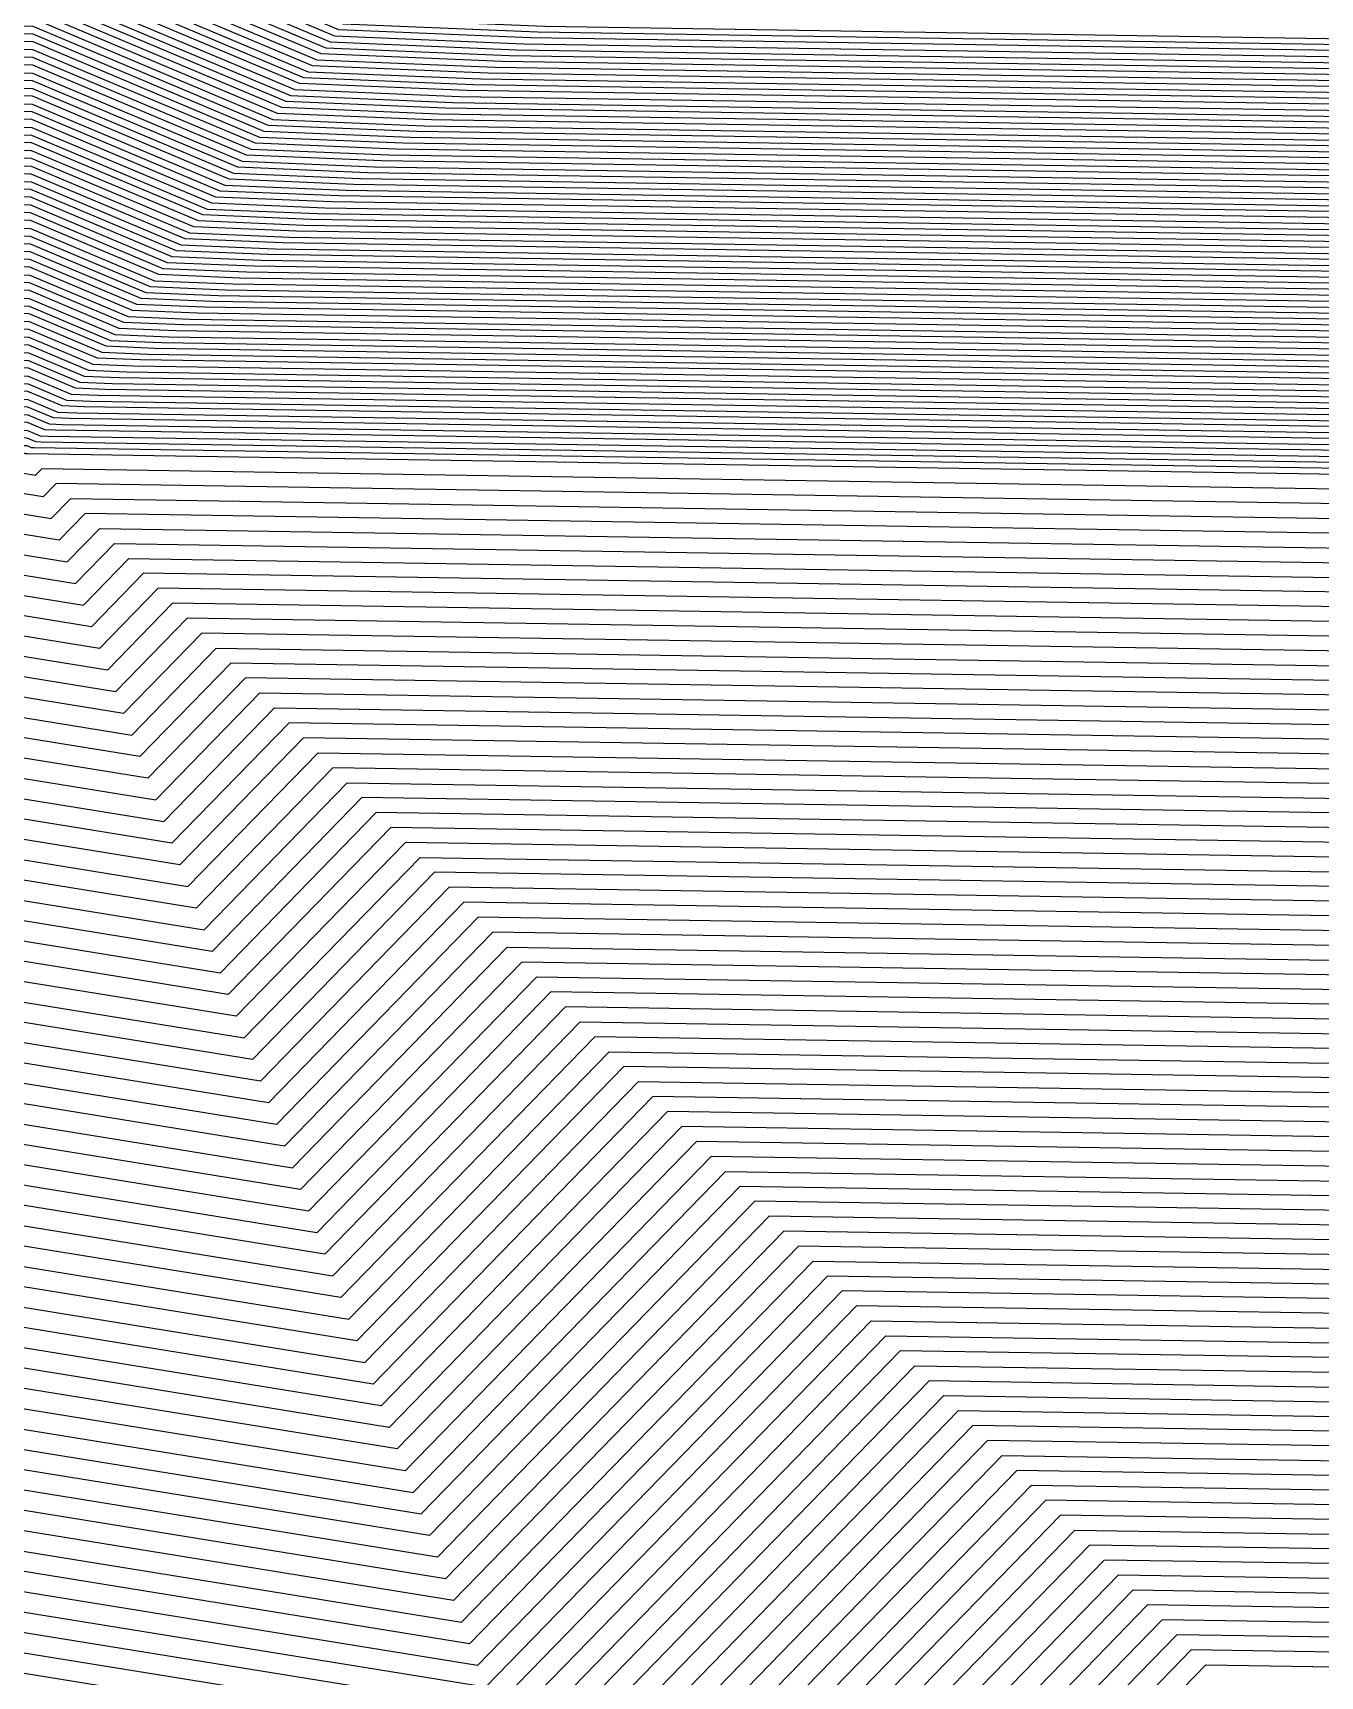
# Model space of a CAD drawing. Extents: x 7084 to 11035, y 13750 to 16729.
# Drawn here: x 9181.8 to 9275.7, y 14564 to 14683.7 of the extents above; entities that cross this region are included whole.
import ezdxf

# ---------------------------------------------------------------- set-up
doc = ezdxf.new("R2010")
doc.units = 0
doc.layers.add('Default', color=7, linetype='Continuous')

msp = doc.modelspace()

# ---------------------------------------------------------------- linework, layer by layer
at = {"layer": 'Default'}
for points in [[(9675.85, 14629.89), (9497.41, 14569.78), (9258.86, 14573.54), (9224.23, 14537.97), (9100.3, 14558.03), (9092.1, 14618.22), (8902.39, 14650.16), (8759.63, 14653.91), (8643.18, 14653.91), (8573.68, 14676.45), (8467.97, 14718.4), (8449.19, 14776.63), (8483, 14891.21), (8469.85, 15015.18), (8428.84, 15128.27), (8436.36, 15222.18), (8516.55, 15264.14), (8528.58, 15263.42), (8581.17, 15372.36), (8613.88, 15377.39), (8658.96, 15441.25), (8683.28, 15429.51), (8746.93, 15412.92), (8815.2, 15455.59)], [(9679.71, 14652.6), (9491.44, 14589.18), (9239.77, 14593.14), (9213.68, 14566.35), (9120.3, 14581.46), (9114.12, 14626.81), (8913.97, 14660.5), (8763.36, 14664.47), (8640.49, 14664.47), (8567.17, 14688.25), (8487.53, 14719.85), (8467.71, 14781.29), (8503.38, 14902.17), (8489.51, 15032.97), (8458.61, 15118.17), (8466.54, 15217.26), (8526.96, 15248.86), (8536.02, 15248.32), (8591.51, 15363.26), (8616.15, 15367.05), (8663.71, 15434.43), (8682.04, 15425.58), (8749.19, 15408.07), (8821.22, 15453.09)], [(9680.35, 14656.38), (9490.45, 14592.41), (9236.58, 14596.41), (9211.92, 14571.08), (9123.64, 14585.37), (9117.79, 14628.25), (8915.9, 14662.23), (8763.98, 14666.23), (8640.05, 14666.23), (8566.09, 14690.21), (8490.79, 14720.1), (8470.8, 14782.06), (8506.78, 14904), (8492.79, 15035.93), (8463.58, 15116.49), (8471.57, 15216.43), (8528.69, 15246.32), (8537.26, 15245.81), (8593.23, 15361.74), (8616.53, 15365.33), (8664.51, 15433.29), (8681.83, 15424.93), (8749.57, 15407.27), (8822.23, 15452.68)], [(9684.64, 14681.62), (9483.83, 14613.97), (9215.37, 14618.2), (9200.19, 14602.61), (9145.86, 14611.4), (9142.27, 14637.79), (8928.77, 14673.72), (8768.12, 14677.95), (8637.06, 14677.95), (8558.85, 14703.32), (8512.51, 14721.71), (8491.38, 14787.24), (8529.43, 14916.18), (8514.63, 15055.69), (8496.65, 15105.27), (8505.11, 15210.96), (8540.26, 15229.35), (8545.53, 15229.03), (8604.72, 15351.63), (8619.06, 15353.84), (8669.79, 15425.71), (8680.45, 15420.56), (8752.08, 15401.89), (8828.92, 15449.91)], [(9688.5, 14704.33), (9477.86, 14633.37), (9196.28, 14637.81), (9189.64, 14630.99), (9165.87, 14634.84), (9164.3, 14646.38), (8940.36, 14684.07), (8771.85, 14688.51), (8634.38, 14688.51), (8552.34, 14715.11), (8532.07, 14723.16), (8509.9, 14791.89), (8549.81, 14927.14), (8534.29, 15073.48), (8526.42, 15095.17), (8535.29, 15206.03), (8550.67, 15214.07), (8552.98, 15213.94), (8615.06, 15342.54), (8621.33, 15343.5), (8674.55, 15418.89), (8679.21, 15416.63), (8754.34, 15397.04), (8834.94, 15447.42)], [(9675.63, 14628.62), (9497.74, 14568.7), (9259.92, 14572.45), (9224.82, 14536.39), (9099.19, 14556.73), (9090.87, 14617.75), (8901.74, 14649.58), (8759.43, 14653.33), (8643.33, 14653.33), (8574.04, 14675.8), (8466.89, 14718.32), (8448.16, 14776.37), (8481.87, 14890.6), (8468.76, 15014.19), (8427.19, 15128.83), (8434.68, 15222.46), (8515.97, 15264.98), (8528.16, 15264.26), (8580.6, 15372.86), (8613.75, 15377.97), (8658.69, 15441.63), (8683.35, 15429.73), (8746.8, 15413.19)], [(9681.85, 14665.21), (9488.13, 14599.96), (9229.16, 14604.04), (9207.81, 14582.11), (9131.42, 14594.48), (9126.36, 14631.59), (8920.41, 14666.25), (8765.43, 14670.33), (8639, 14670.33), (8563.55, 14694.8), (8498.39, 14720.66), (8478, 14783.87), (8514.7, 14908.26), (8500.43, 15042.85), (8475.15, 15112.56), (8483.31, 15214.52), (8532.74, 15240.38), (8540.16, 15239.93), (8597.25, 15358.21), (8617.41, 15361.31), (8666.35, 15430.64)], [(9683.57, 14675.31), (9485.48, 14608.58), (9220.67, 14612.75), (9203.12, 14594.73), (9140.31, 14604.9), (9136.15, 14635.4), (8925.55, 14670.85), (8767.09, 14675.02), (8637.81, 14675.02), (8560.66, 14700.04), (8507.08, 14721.31), (8486.23, 14785.94), (8523.76, 14913.14), (8509.17, 15050.75), (8488.38, 15108.07), (8496.72, 15212.33), (8537.37, 15233.59), (8543.47, 15233.23), (8601.85, 15354.16), (8618.43, 15356.71), (8668.47, 15427.61), (8680.8, 15421.66), (8751.45, 15403.23)], [(9674.56, 14622.31), (9499.39, 14563.31), (9265.22, 14567), (9227.75, 14528.51), (9093.63, 14550.22), (9084.75, 14615.36), (8898.52, 14646.71), (8758.39, 14650.39), (8644.07, 14650.39), (8575.85, 14672.52), (8461.45, 14717.92), (8443.02, 14775.08), (8476.2, 14887.56), (8463.3, 15009.25), (8418.92, 15131.63), (8426.3, 15223.83), (8513.08, 15269.23), (8526.1, 15268.45), (8577.72, 15375.39), (8613.12, 15380.84)], [(9679.28, 14650.07), (9492.11, 14587.03), (9241.89, 14590.97), (9214.85, 14563.19), (9118.08, 14578.86), (9111.68, 14625.86), (8912.68, 14659.35), (8762.95, 14663.29), (8640.79, 14663.29), (8567.89, 14686.94), (8485.35, 14719.69), (8465.65, 14780.77), (8501.12, 14900.95), (8487.33, 15030.99), (8455.31, 15119.29), (8463.19, 15217.8), (8525.8, 15250.56), (8535.19, 15250), (8590.36, 15364.27)], [(9685.5, 14686.66), (9482.5, 14618.28), (9211.13, 14622.56), (9197.85, 14608.92), (9150.31, 14616.61), (9147.16, 14639.7), (8931.35, 14676.02), (8768.95, 14680.3), (8636.47, 14680.3), (8557.41, 14705.94), (8516.86, 14722.03), (8495.49, 14788.27), (8533.95, 14918.62), (8519, 15059.65), (8503.27, 15103.02), (8511.82, 15209.86), (8542.57, 15225.95), (8547.19, 15225.68), (8607.02, 15349.61)], [(8607.59, 15349.11), (8547.6, 15224.84), (8543.15, 15225.11), (8513.49, 15209.59), (8504.92, 15102.46), (8520.09, 15060.63), (8535.09, 14919.23), (8496.52, 14788.53), (8517.95, 14722.11), (8557.04, 14706.59), (8636.32, 14680.88), (8769.16, 14680.88), (8931.99, 14676.6), (9148.39, 14640.18), (9151.42, 14617.91), (9197.26, 14610.49), (9210.07, 14623.65), (9482.17, 14619.36), (9685.71, 14687.92)], [(9686.14, 14690.45), (9481.51, 14621.52), (9207.95, 14625.83), (9196.09, 14613.65), (9153.64, 14620.52), (9150.83, 14641.13), (8933.28, 14677.75), (8769.57, 14682.06), (8636.02, 14682.06), (8556.32, 14707.91), (8520.12, 14722.27), (8498.58, 14789.05), (8537.35, 14920.44), (8522.27, 15062.61), (8508.23, 15101.34), (8516.85, 15209.04), (8544.31, 15223.41), (8548.43, 15223.16), (8608.74, 15348.1)], [(8610.46, 15346.58), (8549.67, 15220.65), (8546.04, 15220.86), (8521.88, 15208.22), (8513.19, 15099.66), (8525.55, 15065.57), (8540.75, 14922.27), (8501.67, 14789.82), (8523.38, 14722.51), (8555.24, 14709.87), (8635.57, 14683.82), (8770.19, 14683.82), (8935.21, 14679.47), (9154.51, 14642.56), (9156.98, 14624.42), (9194.33, 14618.37), (9204.76, 14629.09)], [(9687, 14695.49), (9480.18, 14625.83), (9203.7, 14630.18), (9193.74, 14619.95), (9158.09, 14625.72), (9155.73, 14643.04), (8935.85, 14680.05), (8770.4, 14684.4), (8635.42, 14684.4), (8554.87, 14710.53), (8524.47, 14722.59), (8502.69, 14790.08), (8541.88, 14922.88), (8526.64, 15066.56), (8514.85, 15099.1), (8523.55, 15207.95), (8546.62, 15220.01), (8550.08, 15219.81), (8611.04, 15346.07)], [(8611.61, 15345.57), (8550.5, 15218.97), (8547.2, 15219.17), (8525.23, 15207.67), (8516.5, 15098.53), (8527.73, 15067.55), (8543.01, 14923.49), (8503.72, 14790.34), (8525.55, 14722.68), (8554.51, 14711.18), (8635.27, 14684.99), (8770.61, 14684.99), (8936.5, 14680.62), (9156.95, 14643.52), (9159.2, 14627.03), (9193.15, 14621.53), (9202.64, 14631.27), (9479.85, 14626.91), (9687.21, 14696.76)], [(9687.64, 14699.28), (9479.19, 14629.06), (9200.52, 14633.45), (9191.98, 14624.68), (9161.42, 14629.63), (9159.4, 14644.47), (8937.78, 14681.77), (8771.02, 14686.16), (8634.98, 14686.16), (8553.79, 14712.49), (8527.72, 14722.84), (8505.78, 14790.86), (8545.28, 14924.71), (8529.92, 15069.53), (8519.81, 15097.41), (8528.58, 15207.12), (8548.36, 15217.47), (8551.32, 15217.29), (8612.76, 15344.56)], [(8613.34, 15344.05), (8551.74, 15216.45), (8548.94, 15216.62), (8530.26, 15206.85), (8521.46, 15096.85), (8531.01, 15070.52), (8546.41, 14925.32), (8506.81, 14791.12), (8528.81, 14722.92), (8553.43, 14713.15), (8634.83, 14686.75), (8771.23, 14686.75), (8938.43, 14682.35), (9160.62, 14644.95), (9162.53, 14630.93), (9191.4, 14626.26), (9199.46, 14634.54), (9478.86, 14630.14), (9687.86, 14700.54)], [(8613.91, 15343.55), (8552.15, 15215.61), (8549.51, 15215.77), (8531.94, 15206.58), (8523.11, 15096.29), (8532.1, 15071.5), (8547.54, 14925.93), (8507.84, 14791.38), (8529.9, 14723), (8553.07, 14713.8), (8634.68, 14687.33), (8771.43, 14687.33), (8939.07, 14682.92), (9161.85, 14645.43), (9163.65, 14632.23), (9190.81, 14627.83), (9198.4, 14635.63), (9478.53, 14631.22), (9688.07, 14701.8)], [(9688.93, 14706.85), (9477.2, 14635.53), (9194.16, 14639.99), (9188.46, 14634.14), (9168.09, 14637.44), (9166.74, 14647.33), (8941.64, 14685.22), (8772.26, 14689.68), (8634.08, 14689.68), (8551.62, 14716.42), (8534.24, 14723.32), (8511.96, 14792.41), (8552.07, 14928.36), (8536.47, 15075.46), (8529.73, 15094.05), (8538.65, 15205.48), (8551.83, 15212.38), (8553.8, 15212.26), (8616.21, 15341.52)], [(9689.79, 14711.9), (9475.88, 14639.84), (9189.91, 14644.35), (9186.12, 14640.45), (9172.54, 14642.65), (9171.64, 14649.24), (8944.22, 14687.52), (8773.09, 14692.02), (8633.49, 14692.02), (8550.17, 14719.05), (8538.59, 14723.64), (8516.07, 14793.44), (8556.6, 14930.8), (8540.84, 15079.41), (8536.35, 15091.8), (8545.35, 15204.39), (8554.14, 15208.98), (8555.46, 15208.91), (8618.51, 15339.5)], [(8619.08, 15339), (8555.87, 15208.07), (8554.72, 15208.14), (8547.03, 15204.11), (8538, 15091.24), (8541.93, 15080.4), (8557.73, 14931.41), (8517.1, 14793.7), (8539.67, 14723.72), (8549.81, 14719.7), (8633.34, 14692.61), (8773.3, 14692.61), (8944.86, 14688.1), (9172.86, 14649.72), (9173.65, 14643.95), (9185.53, 14642.02), (9188.85, 14645.43)], [(8619.66, 15338.49), (8556.29, 15207.23), (8555.3, 15207.29), (8548.71, 15203.84), (8539.65, 15090.68), (8543.02, 15081.39), (8558.87, 14932.02), (8518.13, 14793.96), (8540.76, 14723.8), (8549.45, 14720.36), (8633.19, 14693.2), (8773.5, 14693.2), (8945.5, 14688.67), (9174.09, 14650.2), (9174.76, 14645.25), (9184.95, 14643.6), (9187.79, 14646.52), (9475.22, 14642), (9690.22, 14714.42)], [(8620.23, 15337.99), (8556.7, 15206.39), (8555.88, 15206.44), (8550.38, 15203.57), (8541.31, 15090.12), (8544.12, 15082.37), (8560, 14932.62), (8519.16, 14794.22), (8541.85, 14723.88), (8549.09, 14721.01), (8633.04, 14693.78), (8773.71, 14693.78), (8946.15, 14689.25), (9175.31, 14650.67), (9175.87, 14646.55), (9184.36, 14645.18)], [(9690.65, 14716.94), (9474.55, 14644.15), (9185.67, 14648.7), (9183.77, 14646.75), (9176.98, 14647.85), (9176.53, 14651.15), (8946.79, 14689.82), (8773.92, 14694.37), (8632.89, 14694.37), (8548.73, 14721.67), (8542.93, 14723.97), (8520.19, 14794.48), (8561.13, 14933.23), (8545.21, 15083.36), (8542.96, 15089.56), (8552.06, 15203.29), (8556.45, 15205.59), (8557.11, 15205.55), (8620.8, 15337.48)], [(8621.38, 15336.98), (8557.53, 15204.71), (8557.03, 15204.74), (8553.74, 15203.02), (8544.62, 15089), (8546.3, 15084.35), (8562.26, 14933.84), (8521.22, 14794.74), (8544.02, 14724.05), (8548.36, 14722.32), (8632.74, 14694.96), (8774.12, 14694.96), (8947.44, 14690.4), (9177.76, 14651.63), (9178.09, 14649.16), (9183.19, 14648.33), (9184.61, 14649.79), (9474.22, 14645.23), (9690.86, 14718.2)], [(8630.34, 15331.21), (8569.22, 15204.61), (8568.53, 15200.93), (8568.07, 15199.55), (8566.58, 15196.45), (8557.85, 15087.31), (8556.58, 15084.44), (8571.86, 14940.38), (8571.86, 14937.74), (8582.78, 14883.17), (8584.16, 14879.03), (8636.54, 14706.6), (8639.19, 14702.8), (8774.52, 14702.8), (8780.03, 14699.13), (8945.92, 14694.76), (8951.2, 14695.11), (9171.66, 14658), (9177.06, 14661.1), (9181.54, 14660.99), (9185.91, 14659.15), (9188.67, 14659.03)], [(9198.39, 14676.11), (9181.86, 14683.07), (9164.9, 14683.5), (9144.46, 14671.76), (8956.32, 14703.43), (8936.32, 14702.12), (8794.75, 14705.85), (8773.88, 14719.77), (8658.39, 14719.77), (8648.38, 14734.12), (8603.68, 14881.27), (8598.46, 14896.93), (8589.15, 14943.5), (8589.15, 14953.5), (8576.11, 15076.44), (8580.89, 15087.31), (8588.34, 15180.45), (8594, 15192.19), (8595.74, 15197.41), (8598.34, 15211.33), (8650.5, 15319.37)], [(9199.03, 14676.98), (9181.88, 14684.2), (9164.28, 14684.65), (9143.07, 14672.47), (8956.59, 14703.85), (8935.83, 14702.5), (8795.51, 14706.19), (8773.84, 14720.64), (8659.37, 14720.64), (8648.99, 14735.53), (8604.68, 14881.39), (8599.26, 14897.64), (8590.03, 14943.79), (8590.03, 14954.17), (8577.11, 15076.03), (8582.07, 15087.31), (8589.46, 15179.63), (8595.32, 15191.82), (8597.13, 15197.23), (8599.84, 15211.67), (8651.53, 15318.76)], [(8658.77, 15314.51), (8610.29, 15214.09), (8606.9, 15195.97), (8604.63, 15189.17), (8597.27, 15173.89), (8590.34, 15087.31), (8584.12, 15073.16), (8596.24, 14958.88), (8596.24, 14945.86), (8604.89, 14902.58), (8611.69, 14882.19), (8653.24, 14745.41), (8666.26, 14726.72), (8773.61, 14726.72), (8800.79, 14708.61), (8932.38, 14705.14), (8958.43, 14706.84), (9133.3, 14677.41), (9159.91, 14692.69), (9181.99, 14692.13), (9203.51, 14683.07)], [(8511.92, 15270.92), (8422.94, 15224.37), (8415.61, 15132.76), (8461.11, 15007.27), (8473.94, 14886.34), (8440.96, 14774.56), (8459.28, 14717.76), (8576.57, 14671.21), (8644.37, 14649.22), (8757.98, 14649.22), (8897.24, 14645.56), (9082.31, 14614.41), (9091.41, 14547.62), (9228.92, 14525.35), (9267.35, 14564.82), (9500.06, 14561.16), (9674.13, 14619.79)], [(9674.99, 14624.84), (9498.73, 14565.47), (9263.1, 14569.18), (9226.58, 14531.66), (9095.85, 14552.82), (9087.2, 14616.32), (8899.81, 14647.86), (8758.81, 14651.57), (8643.77, 14651.57), (8575.13, 14673.83), (8463.63, 14718.08), (8445.07, 14775.6), (8478.47, 14888.77), (8465.48, 15011.23), (8422.23, 15130.51), (8429.65, 15223.28), (8514.24, 15267.53)], [(8514.81, 15266.68), (8431.33, 15223), (8423.88, 15129.95), (8466.57, 15012.21), (8479.6, 14889.38), (8446.1, 14775.86), (8464.71, 14718.16), (8574.77, 14674.49), (8643.63, 14652.15), (8759.01, 14652.15), (8900.46, 14648.43), (9088.43, 14616.79), (9096.96, 14554.13), (9225.99, 14533.24), (9262.04, 14570.27), (9498.4, 14566.55), (9675.2, 14626.1)], [(9676.28, 14632.41), (9496.74, 14571.93), (9256.74, 14575.71), (9223.06, 14541.12), (9102.52, 14560.64), (9094.54, 14619.18), (8903.67, 14651.31), (8760.05, 14655.08), (8642.88, 14655.08), (8572.96, 14677.76), (8470.15, 14718.57), (8451.25, 14777.15), (8485.26, 14892.43), (8472.04, 15017.15), (8432.15, 15127.15), (8439.71, 15221.64), (8517.71, 15262.44)], [(9676.49, 14633.67), (9496.41, 14573.01), (9255.68, 14576.8), (9222.47, 14542.7), (9103.63, 14561.94), (9095.77, 14619.66), (8904.32, 14651.88), (8760.25, 14655.67), (8642.73, 14655.67), (8572.6, 14678.42), (8471.23, 14718.65), (8452.28, 14777.41), (8486.4, 14893.04), (8473.13, 15018.14), (8433.81, 15126.58), (8441.39, 15221.36), (8518.28, 15261.59)], [(9676.92, 14636.19), (9495.75, 14575.17), (9253.56, 14578.98), (9221.3, 14545.85), (9105.85, 14564.54), (9098.22, 14620.61), (8905.6, 14653.03), (8760.67, 14656.84), (8642.43, 14656.84), (8571.87, 14679.73), (8473.4, 14718.81), (8454.33, 14777.93), (8488.66, 14894.25), (8475.31, 15020.12), (8437.11, 15125.46), (8444.74, 15220.81), (8519.44, 15259.89)], [(8520.02, 15259.04), (8446.42, 15220.54), (8438.77, 15124.9), (8476.4, 15021.11), (8489.79, 14894.86), (8455.36, 14778.18), (8474.49, 14718.89), (8571.51, 14680.38), (8642.28, 14657.43), (8760.88, 14657.43), (8906.25, 14653.6), (9099.44, 14621.09), (9106.97, 14565.84), (9220.71, 14547.43), (9252.5, 14580.07)], [(9677.35, 14638.72), (9495.09, 14577.32), (9251.43, 14581.16), (9220.13, 14549), (9108.08, 14567.14), (9100.66, 14621.56), (8906.89, 14654.18), (8761.08, 14658.02), (8642.13, 14658.02), (8571.15, 14681.04), (8475.58, 14718.97), (8456.39, 14778.44), (8490.93, 14895.47), (8477.5, 15022.1), (8440.42, 15124.34), (8448.09, 15220.27), (8520.6, 15258.2)], [(9677.56, 14639.98), (9494.76, 14578.4), (9250.37, 14582.25), (9219.54, 14550.58), (9109.19, 14568.45), (9101.89, 14622.04), (8907.53, 14654.75), (8761.29, 14658.6), (8641.99, 14658.6), (8570.79, 14681.69), (8476.66, 14719.05), (8457.42, 14778.7), (8492.06, 14896.08), (8478.59, 15023.08), (8442.07, 15123.78), (8449.77, 15219.99), (8521.18, 15257.35)], [(8521.75, 15256.5), (8451.45, 15219.72), (8443.73, 15123.22), (8479.68, 15024.07), (8493.19, 14896.69), (8458.45, 14778.96), (8477.75, 14719.13), (8570.43, 14682.35), (8641.84, 14659.19), (8761.5, 14659.19), (8908.18, 14655.33), (9103.11, 14622.52), (9110.3, 14569.75), (9218.95, 14552.16), (9249.31, 14583.34), (9494.43, 14579.48), (9677.78, 14641.24)], [(8522.33, 15255.65), (8453.13, 15219.45), (8445.38, 15122.66), (8480.77, 15025.06), (8494.32, 14897.3), (8459.48, 14779.22), (8478.84, 14719.21), (8570.06, 14683), (8641.69, 14659.78), (8761.7, 14659.78), (8908.82, 14655.9), (9104.33, 14623), (9111.41, 14571.05), (9218.37, 14553.73), (9248.25, 14584.43), (9494.09, 14580.56), (9677.99, 14642.5)], [(8522.91, 15254.8), (8454.8, 15219.17), (8447.04, 15122.1), (8481.86, 15026.05), (8495.45, 14897.91), (8460.51, 14779.48), (8479.92, 14719.29), (8569.7, 14683.66), (8641.54, 14660.36), (8761.91, 14660.36), (8909.47, 14656.48), (9105.56, 14623.47), (9112.52, 14572.35), (9217.78, 14555.31), (9247.19, 14585.52), (9493.76, 14581.64), (9678.21, 14643.76)], [(8523.49, 15253.95), (8456.48, 15218.9), (8448.69, 15121.54), (8482.96, 15027.04), (8496.59, 14898.52), (8461.54, 14779.74), (8481.01, 14719.37), (8569.34, 14684.32), (8641.39, 14660.95), (8762.12, 14660.95), (8910.11, 14657.05), (9106.78, 14623.95), (9113.63, 14573.65), (9217.2, 14556.89), (9246.13, 14586.61), (9493.43, 14582.71), (9678.42, 14645.03)], [(9678.64, 14646.29), (9493.1, 14583.79), (9245.07, 14587.7), (9216.61, 14558.46), (9114.75, 14574.95), (9108, 14624.43), (8910.75, 14657.63), (8762.33, 14661.53), (8641.24, 14661.53), (8568.98, 14684.97), (8482.1, 14719.45), (8462.57, 14779.99), (8497.72, 14899.13), (8484.05, 15028.02), (8450.34, 15120.97), (8458.16, 15218.62), (8524.07, 15253.11)], [(8524.65, 15252.26), (8459.83, 15218.35), (8452, 15120.41), (8485.14, 15029.01), (8498.85, 14899.74), (8463.59, 14780.25), (8483.18, 14719.53), (8568.62, 14685.63), (8641.09, 14662.12), (8762.53, 14662.12), (8911.4, 14658.2), (9109.23, 14624.9), (9115.86, 14576.26), (9216.02, 14560.04), (9244.01, 14588.79)], [(8525.22, 15251.41), (8461.51, 15218.08), (8453.65, 15119.85), (8486.23, 15030), (8499.98, 14900.35), (8464.62, 14780.51), (8484.27, 14719.61), (8568.26, 14686.28), (8640.94, 14662.71), (8762.74, 14662.71), (8912.04, 14658.78), (9110.45, 14625.38), (9116.97, 14577.56), (9215.44, 14561.62)], [(9679.49, 14651.33), (9491.78, 14588.1), (9240.83, 14592.06), (9214.26, 14564.77), (9119.19, 14580.16), (9112.9, 14626.34), (8913.33, 14659.93), (8763.15, 14663.88), (8640.64, 14663.88), (8567.53, 14687.59), (8486.44, 14719.77), (8466.68, 14781.03), (8502.25, 14901.56), (8488.42, 15031.98), (8456.96, 15118.73), (8464.86, 15217.53), (8526.38, 15249.71)], [(8527.54, 15248.01), (8468.22, 15216.98), (8460.27, 15117.61), (8490.6, 15033.95), (8504.51, 14902.78), (8468.74, 14781.55), (8488.61, 14719.94), (8566.81, 14688.9), (8640.34, 14665.05), (8763.57, 14665.05), (8914.61, 14661.08), (9115.35, 14627.29), (9121.41, 14582.77), (9213.09, 14567.92), (9238.71, 14594.23), (9491.11, 14590.26), (9679.92, 14653.86)], [(9680.78, 14658.9), (9489.79, 14594.57), (9234.46, 14598.59), (9210.75, 14574.23), (9125.86, 14587.97), (9120.24, 14629.2), (8917.19, 14663.38), (8764.4, 14667.4), (8639.75, 14667.4), (8565.36, 14691.52), (8492.96, 14720.26), (8472.86, 14782.58), (8509.04, 14905.22), (8494.97, 15037.91), (8466.88, 15115.36), (8474.92, 15215.89), (8529.85, 15244.62)], [(8531.01, 15242.92), (8478.28, 15215.34), (8470.19, 15114.24), (8497.15, 15039.88), (8511.31, 14906.44), (8474.91, 14783.1), (8495.13, 14720.42), (8564.64, 14692.83), (8639.45, 14668.57), (8764.81, 14668.57), (8918.48, 14664.53), (9122.69, 14630.15), (9128.08, 14590.58), (9209.57, 14577.38), (9232.34, 14600.77), (9489.13, 14596.73), (9681.21, 14661.43)], [(9682.07, 14666.47), (9487.8, 14601.04), (9228.1, 14605.13), (9207.23, 14583.69), (9132.53, 14595.78), (9127.58, 14632.06), (8921.05, 14666.83), (8765.64, 14670.92), (8638.85, 14670.92), (8563.19, 14695.45), (8499.48, 14720.74), (8479.03, 14784.13), (8515.84, 14908.87), (8501.52, 15043.84), (8476.81, 15112), (8484.99, 15214.24), (8533.32, 15239.53)], [(9682.28, 14667.74), (9487.47, 14602.12), (9227.04, 14606.22), (9206.64, 14585.27), (9133.64, 14597.08), (9128.81, 14632.54), (8921.69, 14667.4), (8765.84, 14671.5), (8638.7, 14671.5), (8562.83, 14696.11), (8500.56, 14720.82), (8480.06, 14784.39), (8516.97, 14909.48), (8502.62, 15044.82), (8478.46, 15111.44), (8486.66, 15213.97), (8533.9, 15238.68), (8540.98, 15238.26)], [(8534.48, 15237.83), (8488.34, 15213.7), (8480.11, 15110.88), (8503.71, 15045.81), (8518.1, 14910.09), (8481.09, 14784.65), (8501.65, 14720.9), (8562.47, 14696.77), (8638.56, 14672.09), (8766.05, 14672.09), (8922.34, 14667.98), (9130.03, 14633.02), (9134.75, 14598.39), (9206.05, 14586.84), (9225.98, 14607.31), (9487.14, 14603.19), (9682.5, 14669)], [(9682.71, 14670.26), (9486.81, 14604.27), (9224.92, 14608.4), (9205.47, 14588.42), (9135.86, 14599.69), (9131.26, 14633.49), (8922.98, 14668.55), (8766.26, 14672.68), (8638.41, 14672.68), (8562.11, 14697.42), (8502.74, 14720.98), (8482.12, 14784.91), (8519.23, 14910.7), (8504.8, 15046.8), (8481.77, 15110.32), (8490.02, 15213.42), (8535.06, 15236.98), (8541.81, 15236.58)], [(8535.63, 15236.14), (8491.69, 15213.15), (8483.42, 15109.75), (8505.89, 15047.79), (8520.37, 14911.31), (8483.14, 14785.17), (8503.82, 14721.06), (8561.75, 14698.08), (8638.26, 14673.26), (8766.47, 14673.26), (8923.62, 14669.13), (9132.48, 14633.97), (9136.97, 14600.99), (9204.88, 14590), (9223.86, 14609.49), (9486.48, 14605.35), (9682.92, 14671.52)], [(8536.79, 15234.44), (8495.05, 15212.6), (8486.73, 15108.63), (8508.08, 15049.76), (8522.63, 14912.53), (8485.2, 14785.69), (8506, 14721.22), (8561.02, 14699.39), (8637.96, 14674.43), (8766.88, 14674.43), (8924.91, 14670.28), (9134.93, 14634.93), (9139.2, 14603.59), (9203.71, 14593.15), (9221.73, 14611.66), (9485.81, 14607.51), (9683.35, 14674.04)], [(9684.21, 14679.09), (9484.49, 14611.82), (9217.49, 14616.02), (9201.36, 14599.46), (9143.64, 14608.8), (9139.82, 14636.84), (8927.49, 14672.58), (8767.71, 14676.78), (8637.36, 14676.78), (8559.58, 14702.01), (8510.34, 14721.55), (8489.32, 14786.72), (8527.16, 14914.96), (8512.44, 15053.72), (8493.35, 15106.39), (8501.75, 15211.51), (8539.1, 15231.04)], [(8539.68, 15230.2), (8503.43, 15211.23), (8495, 15105.83), (8513.54, 15054.71), (8528.29, 14915.57), (8490.35, 14786.98), (8511.43, 14721.63), (8559.21, 14702.66), (8637.21, 14677.37), (8767.91, 14677.37), (8928.13, 14673.15), (9141.05, 14637.31), (9144.75, 14610.1), (9200.78, 14601.03), (9216.43, 14617.11), (9484.16, 14612.89), (9684.43, 14680.35)], [(9685.93, 14689.19), (9481.84, 14620.44), (9209.01, 14624.74), (9196.67, 14612.07), (9152.53, 14619.21), (9149.61, 14640.65), (8932.63, 14677.17), (8769.36, 14681.47), (8636.17, 14681.47), (8556.68, 14707.25), (8519.03, 14722.19), (8497.55, 14788.79), (8536.22, 14919.83), (8521.18, 15061.62), (8506.58, 15101.9), (8515.17, 15209.31), (8543.73, 15224.26)], [(9689.14, 14708.11), (9476.87, 14636.61), (9193.1, 14641.08), (9187.88, 14635.72), (9169.2, 14638.74), (9167.97, 14647.81), (8942.29, 14685.8), (8772.47, 14690.27), (8633.93, 14690.27), (8551.26, 14717.08), (8535.33, 14723.4), (8512.98, 14792.67), (8553.2, 14928.97), (8537.56, 15076.44), (8531.38, 15093.49), (8540.32, 15205.21), (8552.41, 15211.53), (8554.22, 15211.42)], [(9689.36, 14709.37), (9476.54, 14637.69), (9192.03, 14642.17), (9187.29, 14637.29), (9170.31, 14640.04), (9169.19, 14648.29), (8942.93, 14686.37), (8772.68, 14690.85), (8633.78, 14690.85), (8550.9, 14717.73), (8536.42, 14723.48), (8514.01, 14792.93), (8554.34, 14929.58), (8538.66, 15077.43), (8533.04, 15092.92), (8542, 15204.93), (8552.98, 15210.68), (8554.63, 15210.58)], [(9689.57, 14710.63), (9476.21, 14638.76), (9190.97, 14643.26), (9186.7, 14638.87), (9171.43, 14641.34), (9170.41, 14648.77), (8943.57, 14686.95), (8772.88, 14691.44), (8633.63, 14691.44), (8550.53, 14718.39), (8537.5, 14723.56), (8515.04, 14793.19), (8555.47, 14930.19), (8539.75, 15078.42), (8534.69, 15092.36), (8543.68, 15204.66), (8553.56, 15209.83), (8555.05, 15209.74)], [(9676.94, 14735.53), (9478.15, 14668.57), (9470.36, 14662.21), (9460.1, 14659.54), (9194.35, 14663.73), (9189.43, 14663.93), (9181.63, 14667.22), (9173.63, 14667.42), (9163.99, 14661.88), (8952.65, 14697.45), (8943.21, 14696.84), (8784.18, 14701.02), (8774.34, 14707.59), (8644.6, 14707.59), (8639.88, 14714.36), (8589.66, 14879.67), (8587.2, 14887.05), (8576.74, 14939.36), (8576.74, 14944.08), (8562.09, 15082.19), (8564.35, 15087.31), (8572.72, 15191.94), (8575.38, 15197.48)], [(9672.86, 14739.32), (9479.53, 14674.2), (9469.55, 14666.06), (9456.42, 14662.65), (9197.97, 14666.72), (9191.67, 14666.98), (9181.69, 14671.18), (9171.45, 14671.44), (9159.11, 14664.35), (8953.57, 14698.95), (8941.49, 14698.16), (8786.82, 14702.23), (8774.22, 14710.63), (8648.05, 14710.63), (8642.01, 14719.3), (8593.17, 14880.07), (8590.02, 14889.52), (8579.84, 14940.4), (8579.84, 14946.44), (8565.6, 15080.75), (8568.48, 15087.31), (8576.62, 15189.07), (8580.04, 15196.16)], [(8583.36, 15195.21), (8579.41, 15187.02), (8571.44, 15087.31), (8568.1, 15079.72), (8582.06, 14948.12), (8582.06, 14941.14), (8592.03, 14891.28), (8595.67, 14880.35), (8643.53, 14722.83), (8650.51, 14712.81), (8774.14, 14712.81), (8788.71, 14703.09), (8940.26, 14699.1), (8954.22, 14700.01), (9155.62, 14666.12), (9169.89, 14674.31), (9181.73, 14674.01), (9193.27, 14669.15), (9200.56, 14668.85), (9453.8, 14664.86), (9468.98, 14668.81), (9480.51, 14678.22), (9669.95, 14742.03)], [(9676.7, 14634.93), (9496.08, 14574.09), (9254.62, 14577.89), (9221.89, 14544.27), (9104.74, 14563.24), (9096.99, 14620.13), (8904.96, 14652.45), (8760.46, 14656.26), (8642.58, 14656.26), (8572.23, 14679.07), (8472.32, 14718.73), (8453.31, 14777.67), (8487.53, 14893.65), (8474.22, 15019.13), (8435.46, 15126.02)], [(9683.78, 14676.57), (9485.15, 14609.66), (9219.61, 14613.84), (9202.54, 14596.3), (9141.42, 14606.2), (9137.37, 14635.88), (8926.2, 14671.43), (8767.29, 14675.61), (8637.66, 14675.61), (8560.3, 14700.7), (8508.17, 14721.39), (8487.26, 14786.2), (8524.9, 14913.74), (8510.26, 15051.74), (8490.04, 15107.51)], [(9684.85, 14682.88), (9483.5, 14615.05), (9214.31, 14619.29), (9199.6, 14604.19), (9146.98, 14612.71), (9143.49, 14638.27), (8929.42, 14674.3), (8768.33, 14678.54), (8636.91, 14678.54), (8558.49, 14703.97), (8513.6, 14721.79), (8492.41, 14787.5), (8530.56, 14916.79), (8515.72, 15056.68), (8498.31, 15104.71)], [(9691.29, 14720.73), (9473.56, 14647.39), (9182.49, 14651.97), (9182.01, 14651.48), (9180.32, 14651.76), (9180.2, 14652.58), (8948.72, 14691.55), (8774.54, 14696.13), (8632.44, 14696.13), (8547.64, 14723.63), (8546.19, 14724.21), (8523.27, 14795.26), (8564.53, 14935.06), (8548.49, 15086.33), (8547.92, 15087.88)], [(9672.28, 14739.86), (9479.73, 14675), (9469.44, 14666.61), (9455.9, 14663.09), (9198.49, 14667.14), (9191.99, 14667.41), (9181.7, 14671.75), (9171.14, 14672.02), (9158.41, 14664.7), (8953.7, 14699.16), (8941.24, 14698.35), (8787.2, 14702.4), (8774.2, 14711.07), (8648.54, 14711.07), (8642.31, 14720), (8593.67, 14880.12), (8590.42, 14889.87), (8580.28, 14940.54), (8580.28, 14946.77), (8566.1, 15080.54), (8569.07, 15087.31)], [(9671.69, 14740.4), (9479.92, 14675.81), (9469.32, 14667.16), (9455.37, 14663.53), (9199, 14667.57), (9192.31, 14667.85), (9181.71, 14672.31), (9170.83, 14672.59), (9157.71, 14665.06), (8953.83, 14699.37), (8941, 14698.54), (8787.58, 14702.57), (8774.19, 14711.5), (8649.03, 14711.5), (8642.62, 14720.71), (8594.17, 14880.18), (8590.82, 14890.23), (8580.73, 14940.69), (8580.73, 14947.11), (8566.6, 15080.34), (8569.67, 15087.31)], [(9668.78, 14743.11), (9480.91, 14679.83), (9468.75, 14669.91), (9452.75, 14665.75), (9201.59, 14669.7), (9193.91, 14670.02), (9181.75, 14675.14), (9169.27, 14675.46), (9154.23, 14666.82), (8954.49, 14700.44), (8939.77, 14699.48), (8789.47, 14703.44), (8774.11, 14713.68), (8651.49, 14713.68), (8644.13, 14724.24), (8596.67, 14880.47), (8592.83, 14891.99), (8582.94, 14941.43), (8582.94, 14948.79), (8569.1, 15079.31)], [(9681.42, 14662.69), (9488.79, 14597.8), (9231.28, 14601.86), (9208.99, 14578.96), (9129.19, 14591.88), (9123.91, 14630.63), (8919.12, 14665.1), (8765.02, 14669.16), (8639.3, 14669.16), (8564.28, 14693.49), (8496.22, 14720.5), (8475.94, 14783.36), (8512.44, 14907.04), (8498.25, 15040.87)], [(9678.69, 14733.9), (9477.56, 14666.16), (9470.7, 14660.56), (9461.67, 14658.21), (9192.8, 14662.45), (9188.47, 14662.63), (9181.61, 14665.52), (9174.57, 14665.7), (9166.08, 14660.82), (8952.25, 14696.81), (8943.95, 14696.27), (8783.05, 14700.51), (8774.38, 14706.28), (8643.12, 14706.28), (8638.97, 14712.24), (8588.16, 14879.49), (8585.99, 14885.99), (8575.41, 14938.92), (8575.41, 14943.07)], [(9664.7, 14746.9), (9482.29, 14685.46), (9467.94, 14673.76), (9449.07, 14668.85), (9205.21, 14672.69), (9196.15, 14673.07), (9181.81, 14679.11), (9167.08, 14679.48), (9149.34, 14669.29), (8955.41, 14701.93), (8938.04, 14700.8), (8792.11, 14704.64), (8773.99, 14716.72), (8654.94, 14716.72), (8646.26, 14729.18), (8600.17, 14880.87), (8595.64, 14894.46), (8586.04, 14942.46)], [(9679.27, 14733.36), (9477.36, 14665.35), (9470.82, 14660.01), (9462.2, 14657.77), (9192.28, 14662.02), (9188.15, 14662.19), (9181.6, 14664.95), (9174.88, 14665.12), (9166.78, 14660.47), (8952.12, 14696.6), (8944.2, 14696.08), (8782.67, 14700.33), (8774.4, 14705.85), (8642.63, 14705.85), (8638.67, 14711.54), (8587.66, 14879.44), (8585.59, 14885.64), (8574.97, 14938.77)], [(9687.43, 14698.02), (9479.52, 14627.99), (9201.58, 14632.36), (9192.57, 14623.1), (9160.31, 14628.33), (9158.18, 14643.99), (8937.14, 14681.2), (8770.81, 14685.57), (8635.13, 14685.57), (8554.15, 14711.84), (8526.64, 14722.76), (8504.75, 14790.6), (8544.15, 14924.1)], [(9686.36, 14691.71), (9481.18, 14622.6), (9206.88, 14626.92), (9195.5, 14615.22), (9154.76, 14621.82), (9152.06, 14641.61), (8933.92, 14678.32), (8769.78, 14682.64), (8635.87, 14682.64), (8555.96, 14708.56), (8521.21, 14722.35), (8499.61, 14789.31), (8538.48, 14921.05)], [(9686.57, 14692.97), (9480.85, 14623.67), (9205.82, 14628), (9194.91, 14616.8), (9155.87, 14623.12), (9153.28, 14642.08), (8934.56, 14678.9), (8769.98, 14683.23), (8635.72, 14683.23), (8555.6, 14709.22), (8522.29, 14722.43), (8500.64, 14789.57), (8539.62, 14921.66)], [(9685.07, 14684.14), (9483.16, 14616.13), (9213.25, 14620.38), (9199.02, 14605.76), (9148.09, 14614.01), (9144.72, 14638.74), (8930.06, 14674.87), (8768.54, 14679.13), (8636.77, 14679.13), (8558.13, 14704.63), (8514.69, 14721.87), (8493.43, 14787.75), (8531.69, 14917.4)], [(9684, 14677.83), (9484.82, 14610.74), (9218.55, 14614.93), (9201.95, 14597.88), (9142.53, 14607.5), (9138.6, 14636.36), (8926.84, 14672), (8767.5, 14676.19), (8637.51, 14676.19), (8559.94, 14701.35), (8509.26, 14721.47), (8488.29, 14786.46), (8526.03, 14914.35)], [(9680.57, 14657.64), (9490.12, 14593.49), (9235.52, 14597.5), (9211.33, 14572.65), (9124.75, 14586.67), (9119.02, 14628.72), (8916.54, 14662.8), (8764.19, 14666.81), (8639.9, 14666.81), (8565.72, 14690.87), (8491.87, 14720.18), (8471.83, 14782.32), (8507.91, 14904.61)], [(9674.35, 14621.05), (9499.73, 14562.23), (9266.28, 14565.91), (9228.34, 14526.93), (9092.52, 14548.92), (9083.53, 14614.88), (8897.88, 14646.13), (8758.18, 14649.81), (8644.22, 14649.81), (8576.21, 14671.86), (8460.37, 14717.84), (8441.99, 14774.82), (8475.07, 14886.95)], [(8773.55, 14728.46), (8802.3, 14709.3), (8931.4, 14705.9), (8958.95, 14707.7), (9130.51, 14678.82), (9158.66, 14694.99), (9182.03, 14694.39), (9204.79, 14684.81), (9219.17, 14684.21), (9434.89, 14680.81), (9464.84, 14688.6), (9487.6, 14707.17), (9648.97, 14761.53)], [(9649.56, 14760.98), (9487.41, 14706.37), (9464.96, 14688.05), (9435.42, 14680.37), (9218.65, 14683.78), (9204.47, 14684.37), (9182.02, 14693.83), (9158.98, 14694.42), (9131.21, 14678.47), (8958.82, 14707.48), (8931.64, 14705.71), (8801.92, 14709.12), (8773.56, 14728.03)], [(9650.14, 14760.44), (9487.21, 14705.56), (9465.07, 14687.5), (9435.94, 14679.93), (9218.13, 14683.36), (9204.15, 14683.94), (9182.01, 14693.26), (9159.29, 14693.84), (9131.91, 14678.11), (8958.69, 14707.27), (8931.89, 14705.52), (8801.55, 14708.95), (8773.58, 14727.59)], [(8773.6, 14727.16), (8801.17, 14708.78), (8932.13, 14705.33), (8958.56, 14707.06), (9132.6, 14677.76), (9159.6, 14693.27), (9182, 14692.69), (9203.83, 14683.5), (9217.62, 14682.93), (9436.47, 14679.48), (9465.19, 14686.95), (9487.01, 14704.76), (9650.72, 14759.9)], [(9203.51, 14683.07), (9217.1, 14682.5), (9436.99, 14679.04), (9465.3, 14686.4), (9486.82, 14703.95), (9651.3, 14759.36)], [(8773.63, 14726.29), (8800.41, 14708.43), (8932.63, 14704.95), (8958.29, 14706.63), (9134, 14677.05), (9160.22, 14692.12), (9181.99, 14691.56), (9203.19, 14682.63), (9216.58, 14682.08), (9437.52, 14678.6), (9465.42, 14685.85), (9486.62, 14703.15), (9651.89, 14758.82)], [(9652.47, 14758.28), (9486.42, 14702.34), (9465.53, 14685.3), (9438.04, 14678.15), (9216.06, 14681.65), (9202.87, 14682.2), (9181.98, 14691), (9160.54, 14691.55), (9134.7, 14676.7), (8958.16, 14706.42), (8932.87, 14704.77), (8800.04, 14708.26), (8773.65, 14725.85)], [(9135.39, 14676.35), (9160.85, 14690.97), (9181.97, 14690.43), (9202.55, 14681.76), (9215.55, 14681.22), (9438.57, 14677.71), (9465.65, 14684.75), (9486.23, 14701.54), (9653.05, 14757.73)], [(9653.63, 14757.19), (9486.03, 14700.74), (9465.76, 14684.2), (9439.09, 14677.27), (9215.03, 14680.8), (9202.23, 14681.33), (9181.96, 14689.86), (9161.16, 14690.4), (9136.09, 14676), (8957.9, 14705.99), (8933.36, 14704.39), (8799.28, 14707.92), (8773.68, 14724.98)], [(8773.7, 14724.55), (8798.9, 14707.74), (8933.61, 14704.2), (8957.77, 14705.78), (9136.79, 14675.64), (9161.47, 14689.82), (9181.95, 14689.3), (9201.91, 14680.89), (9214.51, 14680.37), (9439.62, 14676.82), (9465.88, 14683.65), (9485.83, 14699.93), (9654.22, 14756.65)], [(9654.8, 14756.11), (9485.64, 14699.13), (9465.99, 14683.1), (9440.14, 14676.38), (9214, 14679.94), (9201.59, 14680.46), (9181.94, 14688.73), (9161.78, 14689.25), (9137.49, 14675.29), (8957.64, 14705.56), (8933.86, 14704.01), (8798.53, 14707.57), (8773.71, 14724.12)], [(9655.38, 14755.57), (9485.44, 14698.32), (9466.11, 14682.55), (9440.67, 14675.94), (9213.48, 14679.52), (9201.27, 14680.03), (9181.94, 14688.17), (9162.09, 14688.67), (9138.18, 14674.94), (8957.51, 14705.35), (8934.1, 14703.82), (8798.15, 14707.4), (8773.73, 14723.68)], [(8773.74, 14723.25), (8797.77, 14707.23), (8934.35, 14703.63), (8957.38, 14705.13), (9138.88, 14674.58), (9162.41, 14688.1), (9181.93, 14687.6), (9200.95, 14679.59), (9212.96, 14679.09), (9441.19, 14675.5), (9466.22, 14682), (9485.24, 14697.52), (9655.96, 14755.03)], [(8934.6, 14703.44), (8957.24, 14704.92), (9139.58, 14674.23), (9162.72, 14687.53), (9181.92, 14687.03), (9200.63, 14679.16), (9212.45, 14678.66), (9441.72, 14675.05), (9466.33, 14681.45), (9485.04, 14696.72), (9656.55, 14754.48)], [(9657.13, 14753.94), (9484.85, 14695.91), (9466.45, 14680.9), (9442.24, 14674.61), (9211.93, 14678.24), (9200.31, 14678.72), (9181.91, 14686.47), (9163.03, 14686.95), (9140.28, 14673.88), (8957.11, 14704.71), (8934.84, 14703.26), (8797.02, 14706.88), (8773.78, 14722.38)], [(9657.71, 14753.4), (9484.65, 14695.11), (9466.56, 14680.35), (9442.77, 14674.17), (9211.41, 14677.81), (9199.99, 14678.29), (9181.9, 14685.9), (9163.34, 14686.38), (9140.97, 14673.53), (8956.98, 14704.49), (8935.09, 14703.07), (8796.64, 14706.71), (8773.79, 14721.94)], [(9658.29, 14752.86), (9484.45, 14694.3), (9466.68, 14679.8), (9443.29, 14673.72), (9210.9, 14677.38), (9199.67, 14677.85), (9181.9, 14685.33), (9163.65, 14685.8), (9141.67, 14673.17), (8956.85, 14704.28), (8935.33, 14702.88), (8796.26, 14706.54), (8773.81, 14721.51)], [(8773.83, 14721.07), (8795.88, 14706.37), (8935.58, 14702.69), (8956.72, 14704.07), (9142.37, 14672.82), (9163.97, 14685.23), (9181.89, 14684.77), (9199.35, 14677.42), (9210.38, 14676.96), (9443.82, 14673.28), (9466.79, 14679.25), (9484.26, 14693.5), (9658.88, 14752.32)], [(9659.46, 14751.78), (9484.06, 14692.69), (9466.91, 14678.7), (9444.34, 14672.84), (9209.86, 14676.53), (9199.03, 14676.98)], [(9660.04, 14751.24), (9483.86, 14691.89), (9467.02, 14678.15), (9444.87, 14672.39), (9209.34, 14676.1), (9198.71, 14676.55), (9181.87, 14683.64), (9164.59, 14684.08), (9143.76, 14672.11), (8956.46, 14703.64), (8936.07, 14702.31), (8795.13, 14706.02), (8773.86, 14720.2)], [(9660.62, 14750.69), (9483.67, 14691.09), (9467.14, 14677.6), (9445.39, 14671.95), (9208.83, 14675.68), (9198.39, 14676.11)], [(9661.21, 14750.15), (9483.47, 14690.28), (9467.25, 14677.05), (9445.92, 14671.51), (9208.31, 14675.25), (9198.07, 14675.68), (9181.85, 14682.5), (9165.21, 14682.93), (9145.16, 14671.41), (8956.19, 14703.21), (8936.57, 14701.93), (8794.37, 14705.68), (8773.89, 14719.33)], [(9661.79, 14749.61), (9483.27, 14689.48), (9467.37, 14676.5), (9446.44, 14671.06), (9207.79, 14674.82), (9197.75, 14675.24), (9181.85, 14681.94), (9165.52, 14682.36), (9145.86, 14671.06), (8956.06, 14703), (8936.81, 14701.75), (8794, 14705.5), (8773.91, 14718.9)], [(9662.37, 14749.07), (9483.07, 14688.67), (9467.48, 14675.95), (9446.97, 14670.62), (9207.28, 14674.4), (9197.43, 14674.81), (9181.84, 14681.37), (9165.84, 14681.78), (9146.55, 14670.7), (8955.93, 14702.79), (8937.06, 14701.56), (8793.62, 14705.33), (8773.93, 14718.46)], [(8955.8, 14702.57), (9147.25, 14670.35), (9166.15, 14681.21), (9181.83, 14680.8), (9197.11, 14674.37), (9206.76, 14673.97), (9447.49, 14670.18), (9467.6, 14675.41), (9482.88, 14687.87), (9662.96, 14748.53)], [(9663.54, 14747.99), (9482.68, 14687.07), (9467.71, 14674.86), (9448.02, 14669.73), (9206.24, 14673.54), (9196.79, 14673.94), (9181.82, 14680.24), (9166.46, 14680.63), (9147.95, 14670), (8955.67, 14702.36), (8937.55, 14701.18), (8792.86, 14704.99), (8773.96, 14717.59)], [(8773.97, 14717.16), (8792.49, 14704.81), (8937.8, 14700.99), (8955.54, 14702.15), (9148.65, 14669.64), (9166.77, 14680.06), (9181.81, 14679.67), (9196.47, 14673.5), (9205.73, 14673.12), (9448.54, 14669.29), (9467.83, 14674.31), (9482.48, 14686.26), (9664.12, 14747.44)], [(9665.87, 14745.82), (9481.89, 14683.85), (9468.17, 14672.66), (9450.12, 14667.96), (9204.17, 14671.84), (9195.51, 14672.2), (9181.79, 14677.97), (9167.71, 14678.33), (9150.74, 14668.59), (8955.14, 14701.51), (8938.53, 14700.42), (8791.35, 14704.3)], [(9150.04, 14668.94), (9167.4, 14678.91), (9181.8, 14678.54), (9195.83, 14672.63), (9204.69, 14672.26), (9449.6, 14668.41), (9468.06, 14673.21), (9482.09, 14684.65), (9665.29, 14746.36)], [(9666.45, 14745.28), (9481.7, 14683.04), (9468.29, 14672.11), (9450.65, 14667.52), (9203.66, 14671.41), (9195.19, 14671.76), (9181.78, 14677.41), (9168.02, 14677.76), (9151.44, 14668.23), (8955.01, 14701.29), (8938.78, 14700.24), (8790.98, 14704.13)], [(8954.88, 14701.08), (9152.13, 14667.88), (9168.33, 14677.19), (9181.77, 14676.84), (9194.87, 14671.33), (9203.14, 14670.98), (9451.17, 14667.08), (9468.4, 14671.56), (9481.5, 14682.24), (9667.03, 14744.74)], [(9668.2, 14743.65), (9481.11, 14680.63), (9468.63, 14670.46), (9452.22, 14666.19), (9202.11, 14670.13), (9194.23, 14670.46), (9181.76, 14675.71), (9168.95, 14676.04), (9153.53, 14667.17), (8954.62, 14700.65), (8939.52, 14699.67), (8789.84, 14703.61)], [(9152.83, 14667.53), (9168.64, 14676.61), (9181.76, 14676.27), (9194.55, 14670.89), (9202.62, 14670.56), (9451.7, 14666.63), (9468.52, 14671.01), (9481.3, 14681.44), (9667.62, 14744.19)], [(9669.36, 14742.57), (9480.71, 14679.02), (9468.86, 14669.36), (9453.27, 14665.3), (9201.07, 14669.28), (9193.59, 14669.59), (9181.74, 14674.58), (9169.58, 14674.89), (9154.92, 14666.47), (8954.36, 14700.23), (8940.01, 14699.29), (8789.09, 14703.26), (8774.12, 14713.24), (8651, 14713.24)], [(8787.96, 14702.75), (8940.75, 14698.73), (8953.96, 14699.59), (9157.02, 14665.41), (9170.51, 14673.16), (9181.72, 14672.88), (9192.63, 14668.28), (9199.52, 14668), (9454.85, 14663.97), (9469.21, 14667.71), (9480.12, 14676.61), (9671.11, 14740.95)], [(9670.53, 14741.49), (9480.32, 14677.42), (9469.09, 14668.26), (9454.32, 14664.42), (9200.04, 14668.42), (9192.95, 14668.72), (9181.72, 14673.44), (9170.2, 14673.74), (9156.32, 14665.76), (8954.09, 14699.8), (8940.5, 14698.91), (8788.33, 14702.92)], [(9673.44, 14738.78), (9479.33, 14673.39), (9469.67, 14665.51), (9456.95, 14662.2), (9197.45, 14666.29), (9191.35, 14666.54), (9181.68, 14670.61), (9171.76, 14670.87), (9159.81, 14664), (8953.44, 14698.73), (8941.73, 14697.97), (8786.45, 14702.06)], [(8785.69, 14701.71), (8942.23, 14697.59), (8953.17, 14698.31), (9161.2, 14663.29), (9172.38, 14669.72), (9181.67, 14669.48), (9190.71, 14665.67), (9196.42, 14665.44), (9458, 14661.32), (9469.9, 14664.41), (9478.94, 14671.79), (9674.61, 14737.7)], [(9674.03, 14738.24), (9479.14, 14672.59), (9469.78, 14664.96), (9457.47, 14661.76), (9196.94, 14665.86), (9191.03, 14666.11), (9181.67, 14670.05), (9172.07, 14670.29), (9160.5, 14663.65), (8953.31, 14698.52), (8941.98, 14697.78), (8786.07, 14701.89)], [(8784.94, 14701.37), (8942.72, 14697.22), (8952.91, 14697.88), (9162.6, 14662.59), (9173.01, 14668.57), (9181.65, 14668.35), (9190.07, 14664.8), (9195.39, 14664.58), (9459.05, 14660.43), (9470.13, 14663.31), (9478.55, 14670.18), (9675.77, 14736.61)], [(9161.9, 14662.94), (9172.7, 14669.14), (9181.66, 14668.91), (9190.39, 14665.24), (9195.9, 14665.01), (9458.52, 14660.87), (9470.01, 14663.86), (9478.74, 14670.98), (9675.19, 14737.15)], [(9677.52, 14734.99), (9477.95, 14667.77), (9470.47, 14661.66), (9460.62, 14659.1), (9193.84, 14663.3), (9189.11, 14663.5), (9181.62, 14666.65), (9173.94, 14666.85), (9164.69, 14661.53), (8952.52, 14697.24), (8943.46, 14696.65), (8783.8, 14700.85)], [(9676.36, 14736.07), (9478.35, 14669.37), (9470.24, 14662.76), (9459.57, 14659.99), (9194.87, 14664.15), (9189.75, 14664.37), (9181.64, 14667.78), (9173.32, 14668), (9163.29, 14662.23), (8952.78, 14697.67), (8942.97, 14697.03), (8784.56, 14701.2)], [(8783.43, 14700.68), (8943.7, 14696.46), (8952.39, 14697.03), (9165.39, 14661.18), (9174.26, 14666.27), (9181.62, 14666.08), (9188.79, 14663.06), (9193.32, 14662.87), (9461.15, 14658.66), (9470.59, 14661.11), (9477.76, 14666.96), (9678.1, 14734.45)], [(9167.48, 14660.12), (9175.19, 14664.55), (9181.59, 14664.38), (9187.83, 14661.76), (9191.77, 14661.59), (9462.72, 14657.33), (9470.93, 14659.46), (9477.17, 14664.55), (9679.85, 14732.82)], [(9681.02, 14731.74), (9476.77, 14662.94), (9471.16, 14658.36), (9463.77, 14656.44), (9190.73, 14660.74), (9187.19, 14660.89), (9181.58, 14663.25), (9175.81, 14663.4), (9168.87, 14659.41), (8951.73, 14695.96), (8944.94, 14695.52), (8781.54, 14699.82)], [(8781.92, 14699.99), (8944.69, 14695.71), (8951.86, 14696.17), (9168.18, 14659.76), (9175.5, 14663.97), (9181.58, 14663.82), (9187.51, 14661.32), (9191.25, 14661.17), (9463.25, 14656.88), (9471.05, 14658.91), (9476.97, 14663.74), (9680.43, 14732.28)], [(9682.18, 14730.66), (9476.38, 14661.33), (9471.39, 14657.26), (9464.83, 14655.56), (9189.7, 14659.89), (9186.55, 14660.02), (9181.56, 14662.12), (9176.44, 14662.25), (9170.27, 14658.71), (8951.47, 14695.53), (8945.43, 14695.14), (8780.79, 14699.47)], [(8781.16, 14699.65), (8945.18, 14695.33), (8951.6, 14695.75), (9169.57, 14659.06), (9176.13, 14662.83), (9181.57, 14662.69), (9186.87, 14660.45), (9190.22, 14660.31), (9464.3, 14656), (9471.27, 14657.81), (9476.58, 14662.14), (9681.6, 14731.2)], [(8638.69, 14702.37), (8774.53, 14702.37), (8779.65, 14698.96), (8946.17, 14694.57), (8951.07, 14694.89), (9172.36, 14657.65), (9177.37, 14660.53), (9181.53, 14660.42), (9185.59, 14658.71), (9188.15, 14658.61), (9466.4, 14654.23), (9471.73, 14655.61), (9475.79, 14658.92), (9683.93, 14729.03)], [(8780.41, 14699.3), (8945.67, 14694.95), (8951.34, 14695.32), (9170.97, 14658.35), (9176.75, 14661.68), (9181.55, 14661.55), (9186.23, 14659.58), (9189.18, 14659.46), (9465.35, 14655.11), (9471.5, 14656.71), (9476.18, 14660.53), (9682.76, 14730.11)], [(9188.67, 14659.03), (9465.88, 14654.67), (9471.62, 14656.16), (9475.99, 14659.72), (9683.35, 14729.57)], [(9685.09, 14727.95), (9475.39, 14657.31), (9471.96, 14654.51), (9467.45, 14653.34), (9187.11, 14657.75), (9184.95, 14657.84), (9181.52, 14659.29), (9178, 14659.38), (9173.76, 14656.94), (8950.81, 14694.47), (8946.66, 14694.2), (8778.9, 14698.61)], [(8779.28, 14698.78), (8946.41, 14694.39), (8950.94, 14694.68), (9173.06, 14657.29), (9177.69, 14659.95), (9181.53, 14659.86), (9185.27, 14658.28), (9187.63, 14658.18), (9466.93, 14653.78), (9471.85, 14655.06), (9475.59, 14658.12), (9684.51, 14728.49)], [(8778.52, 14698.44), (8946.9, 14694.01), (8950.68, 14694.25), (9174.45, 14656.59), (9178.31, 14658.8), (9181.51, 14658.72), (9184.63, 14657.41), (9186.6, 14657.33), (9467.98, 14652.9), (9472.08, 14653.96), (9475.2, 14656.51), (9685.68, 14727.41)], [(8950.55, 14694.04), (9175.15, 14656.24), (9178.62, 14658.23), (9181.5, 14658.16), (9184.31, 14656.97), (9186.08, 14656.9), (9468.5, 14652.45), (9472.19, 14653.41), (9475, 14655.7), (9686.26, 14726.86)], [(8777.39, 14697.92), (8947.64, 14693.44), (8950.29, 14693.61), (9176.55, 14655.53), (9179.25, 14657.08), (9181.49, 14657.02), (9183.67, 14656.1), (9185.05, 14656.05), (9469.55, 14651.57), (9472.42, 14652.31), (9474.61, 14654.09), (9687.43, 14725.78)], [(9686.84, 14726.32), (9474.8, 14654.9), (9472.31, 14652.86), (9469.03, 14652.01), (9185.56, 14656.47), (9183.99, 14656.54), (9181.49, 14657.59), (9178.93, 14657.66), (9175.85, 14655.88), (8950.42, 14693.83), (8947.4, 14693.63), (8777.77, 14698.09)], [(9688.01, 14725.24), (9474.41, 14653.29), (9472.54, 14651.76), (9470.08, 14651.12), (9184.53, 14655.62), (9183.35, 14655.67), (9181.48, 14656.46), (9179.56, 14656.51), (9177.24, 14655.18), (8950.15, 14693.4), (8947.89, 14693.25), (8777.01, 14697.75)], [(8950.02, 14693.19), (9177.94, 14654.82), (9179.87, 14655.93), (9181.47, 14655.89), (9183.03, 14655.24), (9184.01, 14655.19), (9470.6, 14650.68), (9472.65, 14651.21), (9474.21, 14652.49), (9688.59, 14724.7)], [(8533.16, 14723.24), (8551.98, 14715.77), (8634.23, 14689.09), (8772.05, 14689.09), (8941, 14684.65), (9165.52, 14646.86), (9166.98, 14636.14), (9189.05, 14632.56), (9195.22, 14638.9), (9477.53, 14634.45), (9688.72, 14705.59)], [(9690.34, 14723.07), (9473.62, 14650.07), (9473, 14649.56), (9472.18, 14649.35), (9182.46, 14653.91), (9182.07, 14653.93), (9181.44, 14654.19), (9180.8, 14654.21), (9180.03, 14653.77), (8949.63, 14692.55), (8948.87, 14692.5), (8775.5, 14697.06)], [(9689.17, 14724.16), (9474.02, 14651.68), (9472.77, 14650.66), (9471.13, 14650.24), (9183.5, 14654.77), (9182.71, 14654.8), (9181.46, 14655.33), (9180.18, 14655.36), (9178.64, 14654.47), (8949.89, 14692.97), (8948.38, 14692.88), (8776.26, 14697.4)], [(9179.34, 14654.12), (9180.49, 14654.78), (9181.45, 14654.76), (9182.39, 14654.37), (9182.98, 14654.34), (9471.65, 14649.79), (9472.88, 14650.11), (9473.82, 14650.88), (9689.76, 14723.61)], [(9690.92, 14722.53), (9473.42, 14649.27), (9473.11, 14649.02), (9472.7, 14648.91), (9181.94, 14653.49), (9181.75, 14653.5), (9181.44, 14653.63), (9181.12, 14653.64), (9180.73, 14653.41), (8949.5, 14692.33), (8949.12, 14692.31), (8775.12, 14696.89)], [(9691.5, 14721.99), (9473.23, 14648.47), (9181.43, 14653.06), (8949.37, 14692.12), (9181.43, 14653.06)], [(9691.07, 14719.47), (9473.89, 14646.31), (9183.55, 14650.88), (9182.6, 14649.91), (9179.21, 14650.46), (9178.98, 14652.11)], [(8469.06, 14718.48), (8573.32, 14677.11), (8643.03, 14654.5), (8759.84, 14654.5), (8903.03, 14650.73), (9093.32, 14618.7), (9101.41, 14559.33), (9223.65, 14539.54), (9257.8, 14574.62), (9497.08, 14570.86), (9676.06, 14631.15)], [(9184.36, 14645.18), (9186.73, 14647.61), (9474.88, 14643.08), (9690.43, 14715.68)], [(9188.85, 14645.43), (9475.55, 14640.92), (9690, 14713.16)], [(9688.29, 14703.06), (9478.2, 14632.3), (9197.34, 14636.72), (9190.22, 14629.41), (9164.76, 14633.53), (9163.07, 14645.9), (8939.71, 14683.5)], [(9204.76, 14629.09), (9480.51, 14624.75), (9686.79, 14694.23)], [(9685.28, 14685.4), (9482.83, 14617.21), (9212.19, 14621.47), (9198.43, 14607.34), (9149.2, 14615.31), (9145.94, 14639.22), (8930.7, 14675.45)], [(9683.14, 14672.78), (9486.15, 14606.43), (9222.8, 14610.57), (9204.3, 14591.57), (9138.08, 14602.29), (9133.7, 14634.45), (8924.27, 14669.7)], [(9681.64, 14663.95), (9488.46, 14598.88), (9230.22, 14602.95), (9208.4, 14580.54), (9130.3, 14593.18), (9125.14, 14631.11), (8919.76, 14665.68), (8765.22, 14669.74), (8639.15, 14669.74)], [(9680.14, 14655.12), (9490.78, 14591.34), (9237.65, 14595.32), (9212.5, 14569.5), (9122.53, 14584.07), (9116.57, 14627.77), (8915.26, 14661.65), (8763.77, 14665.64)], [(9126.97, 14589.27), (9210.16, 14575.81), (9233.4, 14599.68), (9489.46, 14595.65), (9680.99, 14660.17)], [(9674.77, 14623.58), (9499.06, 14564.39), (9264.16, 14568.09), (9227.16, 14530.08), (9094.74, 14551.52), (9085.98, 14615.84), (8899.17, 14647.28), (8758.6, 14650.98), (8643.92, 14650.98)], [(9215.44, 14561.62), (9242.95, 14589.88), (9492.44, 14585.95), (9679.06, 14648.81)], [(9244.01, 14588.79), (9492.77, 14584.87), (9678.85, 14647.55)], [(9252.5, 14580.07), (9495.42, 14576.25), (9677.13, 14637.46)], [(9225.4, 14534.81), (9260.98, 14571.36), (9498.07, 14567.62), (9675.42, 14627.36)]]:
    msp.add_lwpolyline(points, dxfattribs=at)

doc.saveas('drawing.dxf')
